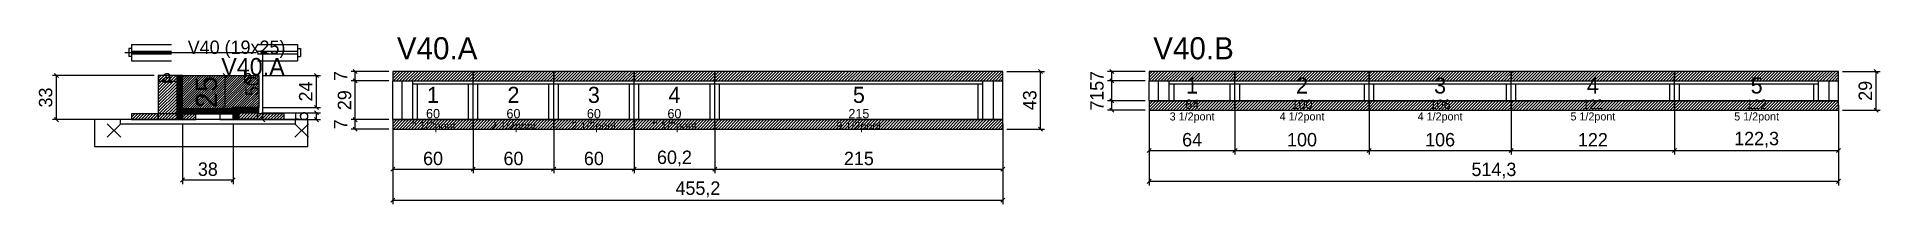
# Model space of a CAD drawing. Extents: x -69 to 1307, y -92 to 33.
import ezdxf
from ezdxf.enums import TextEntityAlignment as Align

# ---------------------------------------------------------------- set-up
doc = ezdxf.new("R2010")
doc.units = 0
for name, color, linetype in [('5', 5, 'Continuous'), ('barrote', 126, 'Continuous'), ('CONCRETO', 251, 'Continuous'), ('COTA', 241, 'Continuous'), ('Cota Seção (2x)', 241, 'Continuous'), ('detalhes', 7, 'Continuous'), ('Hachura', 251, 'Continuous'), ('Madeira', 126, 'Continuous'), ('NOMENCLATURA', 7, 'Continuous'), ('Painéis', 200, 'Continuous'), ('presilha', 224, 'Continuous'), ('SARR_2.2x7', 40, 'Continuous'), ('SARR_3.5x7', 81, 'Continuous'), ('SCO-___-LAJ', 224, 'Continuous'), ('TENSOR', 224, 'Continuous'), ('texto', 7, 'Continuous'), ('Texto Seção', 7, 'Continuous')]:
    doc.layers.add(name, color=color, linetype=linetype)
doc.dimstyles.new('PAINEL', dxfattribs={"dimtxt": 10, "dimasz": 3, "dimexe": 3, "dimexo": 3, "dimgap": 3, "dimtad": 1, "dimblk": 'OBLIQUE', "dimblk1": 'OBLIQUE', "dimcen": 2.5, "dimclrd": 4, "dimclre": 4, "dimclrt": 240, "dimazin": 3, "dimtfac": 1, "dimtmove": 0, "dimatfit": 3})
doc.dimstyles.new('SECAO2X', dxfattribs={"dimtxt": 16, "dimasz": 3, "dimexe": 3, "dimexo": 3, "dimgap": 3, "dimtad": 1, "dimblk": 'OBLIQUE', "dimblk1": 'OBLIQUE', "dimcen": 2.5, "dimclrd": 4, "dimclre": 4, "dimclrt": 240, "dimazin": 3, "dimtfac": 1, "dimtmove": 0, "dimatfit": 3})

# ---------------------------------------------------------------- blocks, each defined once
blk = doc.blocks.new('_OBLIQUE')
at = {"color": 0, "linetype": 'BYBLOCK'}
blk.add_line((-0.5, -0.5), (0.5, 0.5), dxfattribs=at)

msp = doc.modelspace()

# ---------------------------------------------------------------- hatches: boundary and pattern name
at = {"layer": 'COTA'}
h = msp.add_hatch(dxfattribs=at)
h.set_pattern_fill('ANSI31', scale=0.4)
h.paths.add_polyline_path([(40, -21), (40, 4), (97, 4), (97, -20), (78, -20), (78, -21)])
h = msp.add_hatch(dxfattribs=at)
h.set_pattern_fill('ANSI31', scale=0.5)
h.paths.add_polyline_path([(197, 0), (257, 0), (257, 7), (197, 7)])
h = msp.add_hatch(dxfattribs=at)
h.set_pattern_fill('ANSI31', scale=0.5)
h.paths.add_polyline_path([(257, 0), (317, 0), (317, 7), (257, 7)])
h = msp.add_hatch(dxfattribs=at)
h.set_pattern_fill('ANSI31', scale=0.5)
h.paths.add_polyline_path([(317, 0), (377, 0), (377, 7), (317, 7)])
h = msp.add_hatch(dxfattribs=at)
h.set_pattern_fill('ANSI31', scale=0.5)
h.paths.add_polyline_path([(377, 0), (437.2, 0), (437.2, 7), (377, 7)])
h = msp.add_hatch(dxfattribs=at)
h.set_pattern_fill('ANSI31', scale=0.5)
h.paths.add_polyline_path([(437.2, 0), (652.2, 0), (652.2, 7), (437.2, 7)])
h = msp.add_hatch(dxfattribs=at)
h.set_pattern_fill('ANSI31', scale=0.5)
h.paths.add_polyline_path([(761.3, 0), (825.3, 0), (825.3, 7), (761.3, 7)])
h = msp.add_hatch(dxfattribs=at)
h.set_pattern_fill('ANSI31', scale=0.5)
h.paths.add_polyline_path([(825.3, 0), (925.3, 0), (925.3, 7), (825.3, 7)])
h = msp.add_hatch(dxfattribs=at)
h.set_pattern_fill('ANSI31', scale=0.5)
h.paths.add_polyline_path([(925.3, 0), (1031.3, 0), (1031.3, 7), (925.3, 7)])
h = msp.add_hatch(dxfattribs=at)
h.set_pattern_fill('ANSI31', scale=0.5)
h.paths.add_polyline_path([(1031.3, 0), (1153.3, 0), (1153.3, 7), (1031.3, 7)])
h = msp.add_hatch(dxfattribs=at)
h.set_pattern_fill('ANSI31', scale=0.5)
h.paths.add_polyline_path([(1153.3, 0), (1275.6, 0), (1275.6, 7), (1153.3, 7)])
h = msp.add_hatch(dxfattribs=at)
h.set_pattern_fill('ANSI31', scale=0.5)
h.paths.add_polyline_path([(761.3, -22), (825.3, -22), (825.3, -15), (761.3, -15)])
h = msp.add_hatch(dxfattribs=at)
h.set_pattern_fill('ANSI31', scale=0.5)
h.paths.add_polyline_path([(825.3, -22), (925.3, -22), (925.3, -15), (825.3, -15)])
h = msp.add_hatch(dxfattribs=at)
h.set_pattern_fill('ANSI31', scale=0.5)
h.paths.add_polyline_path([(925.3, -22), (1031.3, -22), (1031.3, -15), (925.3, -15)])
h = msp.add_hatch(dxfattribs=at)
h.set_pattern_fill('ANSI31', scale=0.5)
h.paths.add_polyline_path([(1031.3, -22), (1153.3, -22), (1153.3, -15), (1031.3, -15)])
h = msp.add_hatch(dxfattribs=at)
h.set_pattern_fill('ANSI31', scale=0.5)
h.paths.add_polyline_path([(1153.3, -22), (1275.6, -22), (1275.6, -15), (1153.3, -15)])
h = msp.add_hatch(dxfattribs=at)
h.set_pattern_fill('ANSI31', scale=0.5)
h.paths.add_polyline_path([(197, -36), (257, -36), (257, -29), (197, -29)])
h = msp.add_hatch(dxfattribs=at)
h.set_pattern_fill('ANSI31', scale=0.5)
h.paths.add_polyline_path([(257, -36), (317, -36), (317, -29), (257, -29)])
h = msp.add_hatch(dxfattribs=at)
h.set_pattern_fill('ANSI31', scale=0.5)
h.paths.add_polyline_path([(317, -36), (377, -36), (377, -29), (317, -29)])
h = msp.add_hatch(dxfattribs=at)
h.set_pattern_fill('ANSI31', scale=0.5)
h.paths.add_polyline_path([(377, -36), (437.2, -36), (437.2, -29), (377, -29)])
h = msp.add_hatch(dxfattribs=at)
h.set_pattern_fill('ANSI31', scale=0.5)
h.paths.add_polyline_path([(437.2, -36), (652.2, -36), (652.2, -29), (437.2, -29)])
at = {"layer": 'Hachura'}
h = msp.add_hatch(dxfattribs=at)
h.set_pattern_fill('ANSI31', scale=0.5)
h.paths.add_polyline_path([(22, -29), (36, -29), (36, 4), (22, 4)])
h = msp.add_hatch(dxfattribs=at)
h.set_pattern_fill('ANSI31', scale=0.5)
h.paths.add_polyline_path([(22, -0.4), (36, -0.4), (36, 4), (22, 4)])
h = msp.add_hatch(dxfattribs=at)
h.set_pattern_fill('SOLID')
h.paths.add_polyline_path([(36, -29), (40, -29), (40, 4), (36, 4)])
h = msp.add_hatch(dxfattribs=at)
h.set_pattern_fill('ANSI31', scale=0.5)
h.paths.add_polyline_path([(2, -29), (22, -29), (22, -24.6), (2, -24.6)])
h = msp.add_hatch(dxfattribs=at)
h.set_pattern_fill('SOLID')
h.paths.add_polyline_path([(40, -24.6), (78, -24.6), (78, -21), (40, -21)])
h = msp.add_hatch(dxfattribs=at)
h.set_pattern_fill('ANSI31', scale=0.5)
h.paths.add_polyline_path([(40, -29), (50, -29), (50, -24.6), (40, -24.6)])
h = msp.add_hatch(dxfattribs=at)
h.set_pattern_fill('SOLID')
h.paths.add_polyline_path([(78, -24), (97, -24), (97, -20), (78, -20)])
h = msp.add_hatch(dxfattribs=at)
h.set_pattern_fill('SOLID')
h.paths.add_polyline_path([(78, -29), (82, -29), (82, -24), (78, -24)])
h = msp.add_hatch(dxfattribs=at)
h.set_pattern_fill('ANSI31', scale=0.5)
h.paths.add_polyline_path([(82, -29), (96, -29), (96, -24), (82, -24)])
h = msp.add_hatch(dxfattribs=at)
h.set_pattern_fill('ANSI31', scale=0.5)
h.paths.add_polyline_path([(82, -28.4), (96, -28.4), (96, -24), (82, -24)])
h = msp.add_hatch(dxfattribs=at)
h.set_pattern_fill('ANSI31', scale=0.5)
h.paths.add_polyline_path([(96, -29), (116, -29), (116, -24.6), (96, -24.6)])

# ---------------------------------------------------------------- linework, layer by layer
for p, q in [((0, 24), (0, 18)), ((2, 24), (0, 24)), ((2, 18), (0, 18)), ((2, 27), (32, 27)), ((2, 27), (2, 15)), ((2, 22), (32, 22)), ((2, 20), (32, 20)), ((2, 15), (32, 15)), ((96, 27), (126, 27)), ((96, 22), (126, 22)), ((96, 20), (126, 20)), ((96, 15), (126, 15)), ((126, 27), (126, 15)), ((126, 24), (128, 24)), ((126, 18), (128, 18)), ((128, 24), (128, 18))]:
    msp.add_line(p, q)
at = {"layer": 'barrote'}
msp.add_lwpolyline([(-25.5, -49), (133.5, -49), (133.5, -29), (-25.5, -29)], close=True, dxfattribs=at)
at = {"layer": 'CONCRETO'}
msp.add_lwpolyline([(40, -21), (40, 4), (97, 4), (97, -20), (78, -20), (78, -21)], close=True, dxfattribs=at)
at = {"layer": 'Madeira'}
for points in [[(22, -29), (36, -29), (36, 4), (22, 4)], [(22, -0.4), (36, -0.4), (36, 4), (22, 4)], [(2, -29), (22, -29), (22, -24.6), (2, -24.6)], [(22, -29), (36, -29), (36, -24.6), (22, -24.6)], [(40, -29), (50, -29), (50, -24.6), (40, -24.6)], [(68, -29), (78, -29), (78, -24.6), (68, -24.6)], [(82, -29), (96, -29), (96, -24), (82, -24)], [(82, -28.4), (96, -28.4), (96, -24), (82, -24)], [(96, -29), (116, -29), (116, -24.6), (96, -24.6)]]:
    msp.add_lwpolyline(points, close=True, dxfattribs=at)
at = {"layer": 'Painéis'}
for p, q in [((197, 0), (257, 0)), ((197, -29), (197, 0)), ((257, -29), (257, 0)), ((257, -29), (257, 0)), ((257, 0), (317, 0)), ((257, -29), (257, 0)), ((317, -29), (317, 0)), ((317, -29), (317, 0)), ((317, 0), (377, 0)), ((317, -29), (317, 0)), ((377, -29), (377, 0)), ((377, -29), (377, 0)), ((377, 0), (437.2, 0)), ((377, -29), (377, 0)), ((437.2, -29), (437.2, 0)), ((437.2, -29), (437.2, 0)), ((437.2, 0), (652.2, 0)), ((437.2, -29), (437.2, 0)), ((652.2, -29), (652.2, 0)), ((761.3, 0), (825.3, 0)), ((761.3, -15), (761.3, 0)), ((825.3, -15), (825.3, 0)), ((825.3, -15), (825.3, 0)), ((825.3, 0), (925.3, 0)), ((825.3, -15), (825.3, 0)), ((925.3, -15), (925.3, 0)), ((925.3, -15), (925.3, 0)), ((925.3, 0), (1031.3, 0)), ((925.3, -15), (925.3, 0)), ((1031.3, -15), (1031.3, 0)), ((1031.3, -15), (1031.3, 0)), ((1031.3, 0), (1153.3, 0)), ((1031.3, -15), (1031.3, 0)), ((1153.3, -15), (1153.3, 0)), ((1153.3, -15), (1153.3, 0)), ((1153.3, 0), (1275.6, 0)), ((1153.3, -15), (1153.3, 0)), ((1275.6, -15), (1275.6, 0)), ((761.3, -15), (825.3, -15)), ((825.3, -15), (925.3, -15)), ((925.3, -15), (1031.3, -15)), ((1031.3, -15), (1153.3, -15)), ((1153.3, -15), (1275.6, -15)), ((197, -29), (257, -29)), ((257, -29), (317, -29)), ((317, -29), (377, -29)), ((377, -29), (437.2, -29)), ((437.2, -29), (652.2, -29))]:
    msp.add_line(p, q, dxfattribs=at)
for points in [[(36, -29), (40, -29), (40, 4), (36, 4)], [(40, -24.6), (78, -24.6), (78, -21), (40, -21)], [(78, -24), (97, -24), (97, -20), (78, -20)], [(78, -29), (82, -29), (82, -24), (78, -24)]]:
    msp.add_lwpolyline(points, close=True, dxfattribs=at)
at = {"layer": 'presilha'}
for p, q in [((-16, -42), (-6, -32)), ((-16, -32), (-6, -42)), ((124, -42), (134, -32)), ((124, -32), (134, -42))]:
    msp.add_line(p, q, dxfattribs=at)
at = {"layer": 'SARR_2.2x7'}
for p, q in [((204, -29), (204, 0)), ((645.2, -29), (645.2, 0)), ((768.3, -15), (768.3, 0)), ((1268.6, -15), (1268.6, 0)), ((212, -2.2), (257, -2.2)), ((257, -2.2), (317, -2.2)), ((317, -2.2), (377, -2.2)), ((377, -2.2), (437.2, -2.2)), ((437.2, -2.2), (637.2, -2.2)), ((776.3, -2.2), (825.3, -2.2)), ((825.3, -2.2), (925.3, -2.2)), ((925.3, -2.2), (1031.3, -2.2)), ((1031.3, -2.2), (1153.3, -2.2)), ((1153.3, -2.2), (1260.6, -2.2))]:
    msp.add_line(p, q, dxfattribs=at)
at = {"layer": 'SARR_3.5x7'}
for p, q in [((212, -29), (212, 0)), ((257, -29), (257, 0)), ((257, -29), (257, 0)), ((317, -29), (317, 0)), ((317, -29), (317, 0)), ((377, -29), (377, 0)), ((377, -29), (377, 0)), ((437.2, -29), (437.2, 0)), ((437.2, -29), (437.2, 0)), ((637.2, -29), (637.2, 0)), ((776.3, -15), (776.3, 0)), ((825.3, -15), (825.3, 0)), ((825.3, -15), (825.3, 0)), ((925.3, -15), (925.3, 0)), ((925.3, -15), (925.3, 0)), ((1031.3, -15), (1031.3, 0)), ((1031.3, -15), (1031.3, 0)), ((1153.3, -15), (1153.3, 0)), ((1153.3, -15), (1153.3, 0)), ((1260.6, -15), (1260.6, 0)), ((215.5, -29), (215.5, -2.2)), ((253.5, -29), (253.5, -2.2)), ((260.5, -29), (260.5, -2.2)), ((313.5, -29), (313.5, -2.2)), ((320.5, -29), (320.5, -2.2)), ((373.5, -29), (373.5, -2.2)), ((380.5, -29), (380.5, -2.2)), ((433.7, -29), (433.7, -2.2)), ((440.7, -29), (440.7, -2.2)), ((633.7, -29), (633.7, -2.2)), ((779.8, -15), (779.8, -2.2)), ((821.8, -15), (821.8, -2.2)), ((828.8, -15), (828.8, -2.2)), ((921.8, -15), (921.8, -2.2)), ((928.8, -15), (928.8, -2.2)), ((1027.8, -15), (1027.8, -2.2)), ((1034.8, -15), (1034.8, -2.2)), ((1149.8, -15), (1149.8, -2.2)), ((1156.8, -15), (1156.8, -2.2)), ((1257.1, -15), (1257.1, -2.2)), ((776.3, -15), (779.8, -15)), ((821.8, -15), (825.3, -15)), ((825.3, -15), (828.8, -15)), ((921.8, -15), (925.3, -15)), ((925.3, -15), (928.8, -15)), ((1027.8, -15), (1031.3, -15)), ((1031.3, -15), (1034.8, -15)), ((1149.8, -15), (1153.3, -15)), ((1153.3, -15), (1156.8, -15)), ((1257.1, -15), (1260.6, -15)), ((212, -29), (215.5, -29)), ((253.5, -29), (257, -29)), ((257, -29), (260.5, -29)), ((313.5, -29), (317, -29)), ((317, -29), (320.5, -29)), ((373.5, -29), (377, -29)), ((377, -29), (380.5, -29)), ((433.7, -29), (437.2, -29)), ((437.2, -29), (440.7, -29)), ((633.7, -29), (637.2, -29))]:
    msp.add_line(p, q, dxfattribs=at)
at = {"layer": 'SCO-___-LAJ'}
for points in [[(197, 0), (257, 0), (257, 7), (197, 7)], [(257, 0), (317, 0), (317, 7), (257, 7)], [(317, 0), (377, 0), (377, 7), (317, 7)], [(377, 0), (437.2, 0), (437.2, 7), (377, 7)], [(437.2, 0), (652.2, 0), (652.2, 7), (437.2, 7)], [(761.3, 0), (825.3, 0), (825.3, 7), (761.3, 7)], [(825.3, 0), (925.3, 0), (925.3, 7), (825.3, 7)], [(925.3, 0), (1031.3, 0), (1031.3, 7), (925.3, 7)], [(1031.3, 0), (1153.3, 0), (1153.3, 7), (1031.3, 7)], [(1153.3, 0), (1275.6, 0), (1275.6, 7), (1153.3, 7)], [(761.3, -22), (825.3, -22), (825.3, -15), (761.3, -15)], [(825.3, -22), (925.3, -22), (925.3, -15), (825.3, -15)], [(925.3, -22), (1031.3, -22), (1031.3, -15), (925.3, -15)], [(1031.3, -22), (1153.3, -22), (1153.3, -15), (1031.3, -15)], [(1153.3, -22), (1275.6, -22), (1275.6, -15), (1153.3, -15)], [(-6.5, -32.2), (124.5, -32.2), (124.5, -29), (-6.5, -29)], [(197, -36), (257, -36), (257, -29), (197, -29)], [(257, -36), (317, -36), (317, -29), (257, -29)], [(317, -36), (377, -36), (377, -29), (317, -29)], [(377, -36), (437.2, -36), (437.2, -29), (377, -29)], [(437.2, -36), (652.2, -36), (652.2, -29), (437.2, -29)]]:
    msp.add_lwpolyline(points, close=True, dxfattribs=at)
at = {"layer": 'TENSOR'}
msp.add_line((-3, 21), (95, 21), dxfattribs=at)

# ---------------------------------------------------------------- texts
at = {"layer": '5'}
for s, height, p in [('1', 12, (793.3, -3.5)), ('2', 12, (875.3, -3.5)), ('3', 12, (978.3, -3.5)), ('4', 12, (1092.3, -3.5)), ('5', 12, (1214.45, -3.5)), ('1', 12, (227, -10.5)), ('2', 12, (287, -10.5)), ('3', 12, (347, -10.5)), ('4', 12, (407.1, -10.5)), ('5', 12, (544.7, -10.5)), ('60', 7, (227, -24.5)), ('60', 7, (287, -24.5)), ('60', 7, (347, -24.5)), ('60', 7, (407.1, -24.5)), ('215', 7, (544.7, -24.5)), ('64', 7, (793.3, -17.5)), ('100', 7, (875.3, -17.5)), ('106', 7, (978.3, -17.5)), ('122', 7, (1092.3, -17.5)), ('122', 7, (1214.45, -17.5))]:
    msp.add_text(s, height=height, dxfattribs=at).set_placement(p, align=Align.MIDDLE_CENTER)
at = {"layer": 'detalhes'}
for s, p in [('a', (25, -1.7)), ('b', (85, -1.7)), ('c', (50, -18.5))]:
    msp.add_text(s, height=9.6, dxfattribs=at).set_placement(p)
at = {"layer": 'NOMENCLATURA'}
for s, p in [('V40.A', (200, 16)), ('V40.B', (764.3, 16))]:
    msp.add_text(s, height=16.5, dxfattribs=at).set_placement(p)
at = {"layer": 'texto', "char_height": 6, "attachment_point": 5}
for s, insert in [('3 1/2pont', (793.3, -27.5)), ('4 1/2pont', (875.3, -27.5)), ('4 1/2pont', (978.3, -27.5)), ('5 1/2pont', (1092.3, -27.5)), ('5 1/2pont', (1214.45, -27.5)), ('2 1/2pont', (227, -34.5)), ('2 1/2pont', (287, -34.5)), ('2 1/2pont', (347, -34.5)), ('2 1/2pont', (407.1, -34.5)), ('9 1/2pont', (544.7, -34.5))]:
    msp.add_mtext(s, dxfattribs=dict(at, insert=insert))
at = {"layer": 'Texto Seção'}
for s, height, p in [('V40 (19x25)', 10, (44, 20)), ('V40.A', 13, (69, 4))]:
    msp.add_text(s, height=height, dxfattribs=at).set_placement(p)

# ---------------------------------------------------------------- dimensions: what is measured, and where the dimension line sits
at = {"layer": 'COTA'}
for base, p1, p2 in [((100, -29), (96, -29), (96, 21)), ((-54, -29), (2, -29), (22, 4)), ((140, -20), (97, -20), (97, 4)), ((169, 0), (197, 0), (197, 7)), ((169, -29), (197, -29), (197, 0)), ((680.2, -36), (652.2, -36), (652.2, 7)), ((733.3, 0), (761.3, 0), (761.3, 7)), ((733.3, -15), (761.3, -15), (761.3, 0)), ((1303.6, -22), (1275.6, -22), (1275.6, 7)), ((733.3, -22), (761.3, -22), (761.3, -15)), ((140, -29), (96, -29), (96, -24)), ((169, -36), (197, -36), (197, -29))]:
    msp.add_linear_dim(base=base, p1=p1, p2=p2, angle=90, dimstyle='PAINEL', dxfattribs=at).render()
for base, p1, p2 in [((761.3, -52), (761.3, -15), (825.3, -15)), ((761.3, -75), (761.3, -15), (1275.6, -15)), ((825.3, -52), (825.3, -15), (925.3, -15)), ((925.3, -52), (925.3, -15), (1031.3, -15)), ((1031.3, -52), (1031.3, -15), (1153.3, -15)), ((1153.3, -52), (1153.3, -15), (1275.6, -15)), ((40, -74), (40, -29), (78, -29)), ((197, -66), (197, -29), (257, -29)), ((197, -89), (197, -29), (652.2, -29)), ((257, -66), (257, -29), (317, -29)), ((317, -66), (317, -29), (377, -29)), ((377, -66), (377, -29), (437.2, -29)), ((437.2, -66), (437.2, -29), (652.2, -29))]:
    msp.add_linear_dim(base=base, p1=p1, p2=p2, dimstyle='PAINEL', dxfattribs=at).render()
at = {"layer": 'Cota Seção (2x)'}
msp.add_linear_dim(base=(72, -21), p1=(40, -21), p2=(40, 4), angle=90, dimstyle='SECAO2X', dxfattribs=at).render()

doc.saveas('drawing.dxf')
